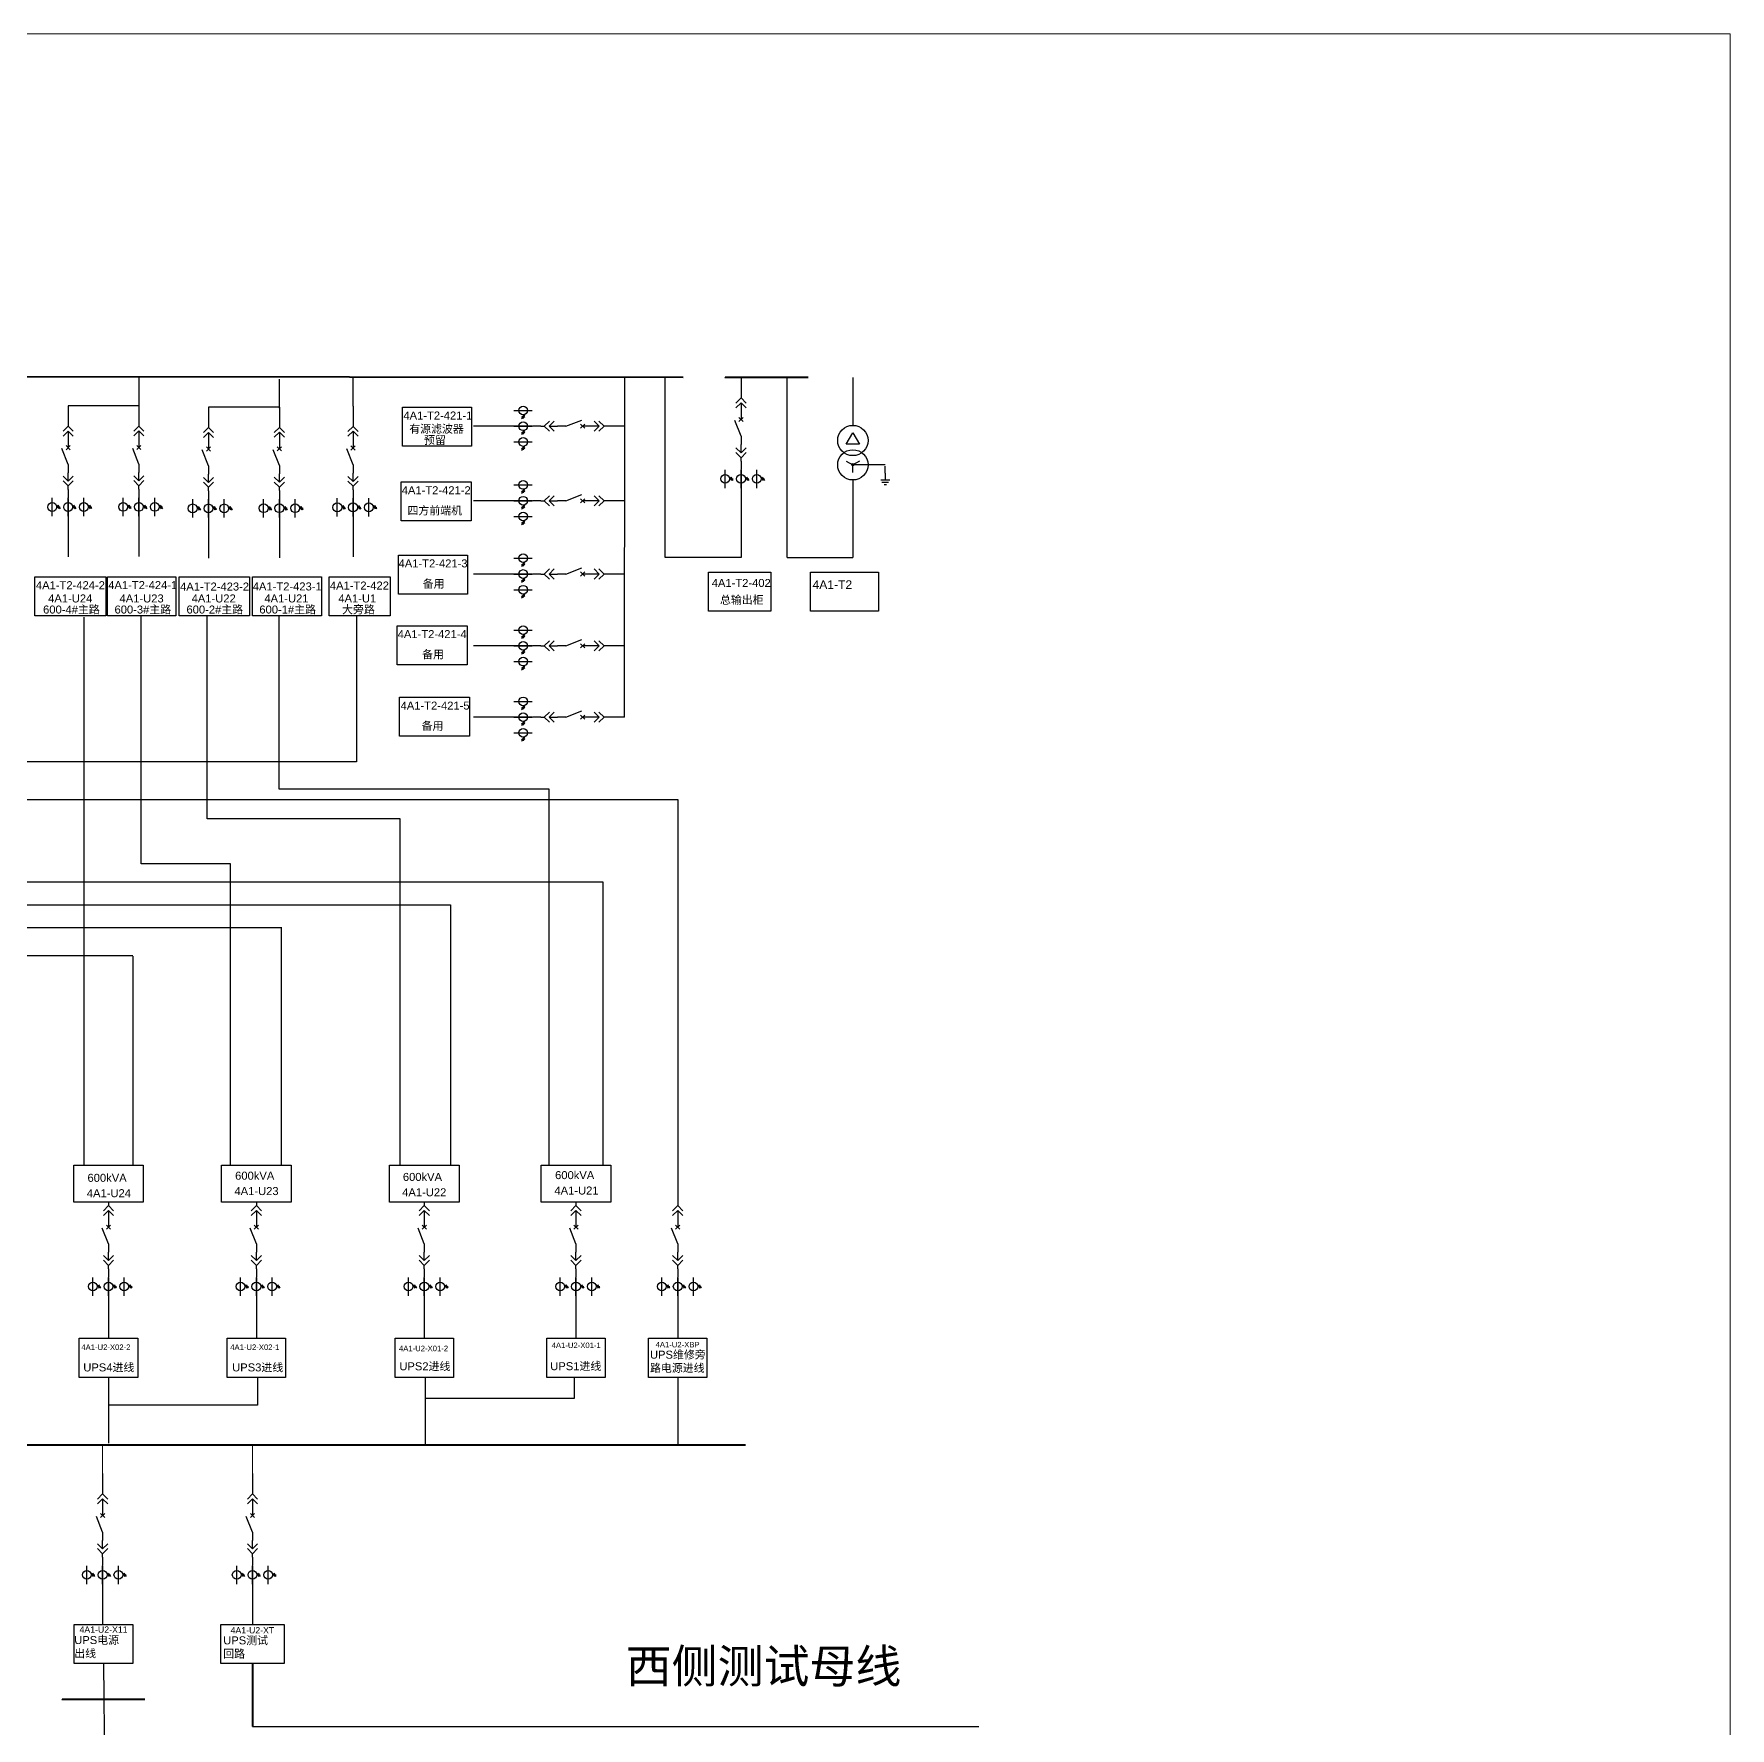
# Model space of a CAD drawing. Header units: millimetres. Extents: x 70 to 427, y 31 to 401.
# Drawn here: x 275.8 to 426.8, y 250.3 to 401.2 of the extents above; entities that cross this region are included whole.
import ezdxf
from ezdxf.enums import TextEntityAlignment as Align

# ---------------------------------------------------------------- set-up
doc = ezdxf.new("R2010")
doc.units = ezdxf.units.MM
doc.linetypes.add('CENTER', pattern=[2, 1.25, -0.25, 0.25, -0.25])
doc.linetypes.add('CONTINOUS', pattern=[0])
doc.styles.get("Standard").update_dxf_attribs({"font": 'arial.ttf'})

# ---------------------------------------------------------------- blocks, each defined once
blk = doc.blocks.new('DYDQAA05')
at = {"color": 0}
blk.add_lwpolyline([(0, 0), (0, -7)], dxfattribs=at)
blk = doc.blocks.new('DYDQAA03')
at = {"color": 0}
for points in [[(0, 0), (0, -1.5)], [(-2.12, -3.62), (0, -1.5)], [(-2.12, -5.62), (0, -3.5)], [(2.12, -3.62), (0, -1.5)], [(2.12, -5.62), (0, -3.5)], [(0, -3.5), (0, -7)]]:
    blk.add_lwpolyline(points, dxfattribs=at)
blk = doc.blocks.new('DYDQAA09')
at = {"color": 0}
blk.add_lwpolyline([(0, 0), (0, -3.5)], dxfattribs=at)
blk.add_lwpolyline([(0, 0), (0, -3.5)], dxfattribs=at)
blk.add_lwpolyline([(0, 0), (0, -3.5)], dxfattribs=at)
blk.add_lwpolyline([(0, 0), (0, -3.5)], dxfattribs=at)
blk.add_lwpolyline([(0, 0), (0, -3.5)], dxfattribs=at)
blk.add_lwpolyline([(0, 0), (0, -3.5)], dxfattribs=at)
blk.add_lwpolyline([(0, 0), (0, -3.5)], dxfattribs=at)
blk.add_lwpolyline([(0, 0), (0, -3.5)], dxfattribs=at)
blk.add_lwpolyline([(0, 0), (0, -3.5)], dxfattribs=at)
blk = doc.blocks.new('DYDQ0201')
at = {"color": 0}
for points in [[(0.86, -0.86), (-0.86, 0.86)], [(-0.86, -0.86), (0.86, 0.86)], [(0, -7), (-2.61, -0.37)]]:
    blk.add_lwpolyline(points, dxfattribs=at)
blk = doc.blocks.new('DYDQAA04')
at = {"color": 0}
for points in [[(0, -3.5), (0, 0)], [(-2.12, -1.38), (0, -3.5)], [(-2.12, -3.38), (0, -5.5)], [(2.12, -1.38), (0, -3.5)], [(2.12, -3.38), (0, -5.5)], [(0, -7), (0, -5.5)]]:
    blk.add_lwpolyline(points, dxfattribs=at)
blk = doc.blocks.new('A$C03DD39B5')
for p, q in [((417, 475), (283, 392)), ((417, 422), (283, 339)), ((350, 333), (350, 467))]:
    blk.add_line(p, q)
blk.add_lwpolyline([(700, 167), (0, 167)])
blk.add_circle((350, 167), 167)

msp = doc.modelspace()

# ---------------------------------------------------------------- linework, layer by layer
for p, q in [((285.14, 368, 2991.53), (285.14, 370.58, 4374.81)), ((297.65, 367.88, 2991.53), (297.65, 370.46, 4374.81)), ((304.19, 368.07, 2486.47), (304.19, 370.65, 3869.75)), ((328.36, 340.36), (328.4, 370.61, -15796.44)), ((331.98, 354.58, -15796.44), (331.98, 370.61, -15796.44)), ((342.85, 354.58, -17581.83), (342.85, 370.61, -15796.44)), ((348.71, 370.61, -12970.88), (348.71, 366.36, -17581.83)), ((285.12, 368.09, 2991.53), (278.81, 368.09, 2991.53)), ((297.63, 367.98, 2991.53), (291.32, 367.98, 2991.53)), ((318.48, 366.28, 2201.22), (314.92, 366.28, 2201.22)), ((320.12, 366.28, 2201.22), (318.48, 366.28, 2201.22)), ((348.12, 364.67, -17581.83), (348.71, 365.69, -17581.83)), ((348.12, 364.67, -17581.83), (348.71, 365.69, -17581.83)), ((348.71, 365.69, -17581.83), (349.29, 364.67, -17581.83)), ((349.29, 364.67, -17581.83), (348.12, 364.67, -17581.83)), ((348.12, 363.18, -17581.83), (348.71, 362.84, -17581.83)), ((348.7, 362.95, -17581.83), (348.61, 362.85, -17581.83)), ((348.74, 362.94, -17581.83), (348.61, 362.81, -17581.83)), ((348.66, 362.94, -17581.83), (348.61, 362.89, -17581.83)), ((348.76, 362.93, -17581.83), (348.62, 362.8, -17581.83)), ((348.78, 362.91, -17581.83), (348.64, 362.77, -17581.83)), ((348.79, 362.9, -17581.83), (348.65, 362.76, -17581.83)), ((348.81, 362.86, -17581.83), (348.69, 362.75, -17581.83)), ((349.29, 363.18, -17581.83), (348.71, 362.84, -17581.83)), ((348.81, 362.84, -17581.83), (348.71, 362.74, -17581.83)), ((348.71, 362.17, -17581.83), (348.71, 362.84, -17581.83)), ((351.59, 362.84, -17581.83), (348.71, 362.84, -17581.83)), ((338.75, 362.37, -15796.44), (338.75, 360.73, -15796.44)), ((348.71, 361.49, -17581.83), (348.71, 354.58, -17581.83)), ((351.19, 361.49, -17581.83), (352, 361.49, -17581.83)), ((351.29, 361.29, -17581.83), (351.9, 361.29, -17581.83)), ((351.49, 361.09, -17581.83), (351.7, 361.09, -17581.83)), ((278.81, 359.85, 5192.76), (278.81, 358.22, 5192.76)), ((285.12, 359.87, 5884.4), (285.12, 358.23, 5884.4)), ((291.32, 359.74, 5192.76), (291.32, 358.1, 5192.76)), ((297.63, 359.75, 5884.4), (297.63, 358.11, 5884.4)), ((304.19, 359.83, 4687.69), (304.19, 358.19, 4687.69)), ((318.48, 359.64, 2201.22), (314.92, 359.64, 2201.22)), ((320.12, 359.64, 2201.22), (318.48, 359.64, 2201.22)), ((338.75, 360.73, -15796.44), (338.75, 354.58, -15796.44)), ((278.81, 358.22, 5192.76), (278.81, 354.65, 5192.76)), ((285.12, 358.23, 5884.4), (285.12, 354.67, 5884.4)), ((291.32, 358.1, 5192.76), (291.32, 354.53, 5192.76)), ((297.63, 358.11, 5884.4), (297.63, 354.55, 5884.4)), ((304.19, 358.19, 4687.69), (304.19, 354.63, 4687.69)), ((338.75, 354.58, -15796.44), (331.98, 354.58, -15796.44)), ((342.85, 354.58, -17581.83), (348.71, 354.58, -17581.83)), ((318.48, 353.11, 2201.22), (314.92, 353.11, 2201.22)), ((320.12, 353.11, 2201.22), (318.48, 353.11, 2201.22)), ((318.48, 346.71, 2201.22), (314.92, 346.71, 2201.22)), ((320.12, 346.71, 2201.22), (318.48, 346.71, 2201.22)), ((318.48, 340.36, 2201.22), (314.92, 340.36, 2201.22)), ((320.12, 340.36, 2201.22), (318.48, 340.36, 2201.22)), ((282.41, 290.4, -1757.9), (282.41, 288.76, -1757.9)), ((295.58, 290.4, -1757.9), (295.58, 288.76, -1757.9)), ((310.54, 290.4, -1757.9), (310.54, 288.76, -1757.9)), ((324.05, 290.4, -1757.9), (324.05, 288.76, -1757.9)), ((333.11, 290.4, 10535.16), (333.11, 288.76, 10535.16)), ((282.41, 288.76, 443.32), (282.41, 285.01, -1884.2)), ((295.58, 288.76, 443.32), (295.58, 285.01, -1915.69)), ((310.54, 288.76, 443.32), (310.54, 285.01, -1884.2)), ((324.05, 288.76, 443.32), (324.05, 285.01, -1915.69)), ((333.11, 288.76, 12736.38), (333.11, 285.01, 10376.35)), ((282.41, 281.53, -1884.2), (282.41, 275.68, -1884.2)), ((295.67, 281.53, -1884.2), (295.67, 279.06, -1884.2)), ((310.63, 281.53, -1884.2), (310.63, 275.55, -1884.2)), ((323.89, 281.53, -1915.69), (323.89, 279.66, -1884.2)), ((333.11, 281.53, 10376.35), (333.11, 275.53, -2293.17)), ((323.89, 279.66, -1884.2), (310.63, 279.66, -1884.2)), ((295.67, 279.06, -1884.2), (282.41, 279.06, -1884.2)), ((281.89, 264.71, -1475.23), (281.89, 263.07, -1475.23)), ((295.23, 264.71, -1475.23), (295.23, 263.07, -1475.23)), ((281.89, 263.07, -1475.23), (281.89, 259.5, -1475.23)), ((295.23, 263.07, -1475.23), (295.23, 259.5, -1475.23)), ((281.97, 256.03, -1506.72), (282.1, 241.13, 7297.82))]:
    msp.add_line(p, q)
at = {"linetype": 'CENTER', "ltscale": 0.5}
msp.add_line((351.59, 362.1, -17581.83), (351.59, 362.84, -17581.83), dxfattribs=at)
at = {"color": 6}
for p, q in [((280.24, 300.45, -3959.12), (280.24, 349.26, 4374.81)), ((285.32, 327.28, 4374.81), (285.32, 349.42, 4374.81)), ((291.2, 331.29, 4374.81), (291.2, 349.32, 4374.81)), ((297.62, 333.93, 4374.81), (297.62, 349.37, 4374.81)), ((321.67, 333.93, 4374.81), (297.62, 333.93, 4374.81)), ((321.67, 300.45, -3959.12), (321.67, 333.93, 4374.81)), ((308.39, 331.29, 4374.81), (291.2, 331.29, 4374.81)), ((308.39, 300.45, -3959.12), (308.39, 331.29, 4374.81)), ((293.29, 327.28, 4374.81), (285.32, 327.28, 4374.81)), ((293.29, 300.45, -3959.12), (293.29, 327.28, 4374.81))]:
    msp.add_line(p, q, dxfattribs=at)
at = {"color": 5, "lineweight": 30}
for p, q in [((304.49, 349.38, 4374.81), (304.49, 336.39, 8333.94)), ((304.49, 336.39, 8333.94), (121.27, 336.38, 8333.94)), ((177.59, 333.01, 8333.94), (333.11, 333.01, 8333.94)), ((333.11, 333.02, 8333.94), (333.11, 297.15, 8333.94))]:
    msp.add_line(p, q, dxfattribs=at)
at = {"color": 3}
for p, q in [((220.68, 325.67, 4374.81), (326.43, 325.67, 4374.81)), ((326.43, 325.67, 4374.81), (326.43, 300.45, -3959.12)), ((227.1, 323.64, 4374.81), (312.87, 323.64, 4374.81)), ((312.87, 323.64, 4374.81), (312.87, 300.45, -3959.12)), ((208.34, 321.62, 4374.81), (297.8, 321.62, 4374.81)), ((297.8, 321.63, 4374.81), (297.8, 300.45, -3959.12)), ((214.52, 319.11, 4374.81), (284.58, 319.11, 4374.81)), ((284.58, 319.07, 4374.81), (284.58, 300.45, -3959.12))]:
    msp.add_line(p, q, dxfattribs=at)
at = {"color": 1, "lineweight": 40}
for p, q in [((264.45, 275.53, -2293.17), (339.14, 275.53, -2293.17)), ((295.23, 256.03, -1507.74), (295.23, 250.42, -3582.66))]:
    msp.add_line(p, q, dxfattribs=at)
at = {"color": 0, "lineweight": 20}
for p, q in [((281.89, 272.95, -3676.45), (281.89, 275.53, -2293.17)), ((295.23, 272.95, -3676.45), (295.23, 275.53, -2293.17))]:
    msp.add_line(p, q, dxfattribs=at)
at = {"color": 1, "lineweight": 30}
msp.add_line((295.23, 250.42, -3582.66), (359.92, 250.42, -3582.66), dxfattribs=at)
at = {"color": 1, "lineweight": 13, "ltscale": 0.001071}
msp.add_lwpolyline([(70.44, 401.24), (426.84, 401.24), (426.84, 30.87), (70.44, 30.87)], close=True, dxfattribs=at)
at = {"color": 1, "lineweight": 40, "ltscale": 100}
for points, elevation in [([(333.59, 370.61), (244.38, 370.72), (244.38, 370.72)], -15796.44), ([(344.72, 370.61), (337.35, 370.61), (337.35, 370.61)], -16770.75), ([(285.65, 252.82), (278.28, 252.82), (278.28, 252.82)], -12007.78)]:
    msp.add_lwpolyline(points, dxfattribs=dict(at, elevation=elevation))
for points in [[(308.6, 367.98), (314.73, 367.98), (314.73, 364.5), (308.6, 364.5)], [(308.47, 361.33), (314.7, 361.33), (314.7, 357.85), (308.47, 357.85)], [(308.23, 354.8), (314.4, 354.8), (314.4, 351.33), (308.23, 351.33)], [(308.11, 348.5), (314.36, 348.5), (314.36, 345.03), (308.11, 345.03)], [(308.32, 342.13), (314.56, 342.13), (314.56, 338.66), (308.32, 338.66)]]:
    msp.add_lwpolyline(points, close=True)
at = {"elevation": -17581.83}
msp.add_lwpolyline([(351.59, 362.1), (351.59, 361.49)], dxfattribs=at)
for points, elevation in [([(275.86, 352.86), (282.18, 352.86), (282.18, 349.38), (275.86, 349.38)], 4374.81), ([(282.32, 352.86), (288.42, 352.86), (288.42, 349.38), (282.32, 349.38)], 4374.81), ([(288.71, 352.86), (294.96, 352.86), (294.96, 349.38), (288.71, 349.38)], 4374.81), ([(295.23, 352.86), (301.38, 352.86), (301.38, 349.38), (295.23, 349.38)], 4374.81), ([(302.07, 352.86), (307.51, 352.86), (307.51, 349.38), (302.07, 349.38)], 4374.81), ([(335.85, 353.27), (341.4, 353.27), (341.4, 349.79), (335.85, 349.79)], 3556.92), ([(344.95, 353.27), (351, 353.27), (351, 349.79), (344.95, 349.79)], 3556.92), ([(279.31, 300.45), (285.51, 300.45), (285.51, 297.15), (279.31, 297.15)], -3959.12), ([(292.48, 300.45), (298.67, 300.45), (298.67, 297.15), (292.48, 297.15)], -3959.12), ([(307.45, 300.45), (313.64, 300.45), (313.64, 297.15), (307.45, 297.15)], -3959.12), ([(320.96, 300.45), (327.15, 300.45), (327.15, 297.15), (320.96, 297.15)], -3959.12), ([(279.81, 285.01), (285.02, 285.01), (285.02, 281.53), (279.81, 281.53)], -1884.2), ([(292.97, 285.01), (298.18, 285.01), (298.18, 281.53), (292.97, 281.53)], -1915.69), ([(307.94, 285.01), (313.15, 285.01), (313.15, 281.53), (307.94, 281.53)], -1884.2), ([(321.45, 285.01), (326.66, 285.01), (326.66, 281.53), (321.45, 281.53)], -1915.69), ([(330.5, 285.01), (335.71, 285.01), (335.71, 281.53), (330.5, 281.53)], 10376.35), ([(279.36, 259.5), (284.57, 259.5), (284.57, 256.03), (279.36, 256.03)], -1506.72)]:
    msp.add_lwpolyline(points, close=True, dxfattribs=dict(elevation=elevation))
at = {"color": 1, "elevation": -1507.74}
msp.add_lwpolyline([(292.41, 259.5), (298.05, 259.5), (298.05, 256.03), (292.41, 256.03)], close=True, dxfattribs=at)
at = {"linetype": 'CONTINOUS'}
for centre in [(348.71, 365.01, -17581.83), (348.71, 362.84, -17581.83)]:
    msp.add_circle(centre, 1.35, dxfattribs=at)
msp.add_circle((348.71, 362.84, -17581.83), 0.101)

# ---------------------------------------------------------------- block references
at = {"xscale": 0.2128962921302706, "yscale": 0.2128962921302706, "zscale": 0.2128962921302706}
for name, p in [('DYDQAA05', (338.75, 370.61, -17997.66)), ('DYDQAA03', (338.75, 369.12, -17997.66)), ('DYDQAA05', (278.81, 368.09, 2991.53)), ('DYDQAA05', (285.12, 368.09, 3683.17)), ('DYDQAA05', (291.32, 367.98, 2991.53)), ('DYDQAA05', (297.63, 367.98, 3683.17)), ('DYDQAA05', (304.19, 368.07, 2486.47)), ('DYDQAA09', (338.75, 367.63, -17997.66)), ('DYDQAA03', (278.81, 366.6, 2991.53)), ('DYDQAA03', (285.12, 366.62, 3683.17)), ('DYDQAA03', (291.32, 366.48, 2991.53)), ('DYDQAA03', (297.63, 366.5, 3683.17)), ('DYDQAA03', (304.19, 366.58, 2486.47)), ('DYDQ0201', (338.75, 366.88, -17997.66)), ('DYDQ0201', (278.81, 364.37, 2991.53)), ('DYDQAA09', (278.81, 365.11, 2991.53)), ('DYDQ0201', (285.12, 364.38, 3683.17)), ('DYDQAA09', (285.12, 365.13, 3683.17)), ('DYDQ0201', (291.32, 364.25, 2991.53)), ('DYDQAA09', (291.32, 364.99, 2991.53)), ('DYDQ0201', (297.63, 364.27, 3683.17)), ('DYDQAA09', (297.63, 365.01, 3683.17)), ('DYDQ0201', (304.19, 364.34, 2486.47)), ('DYDQAA09', (304.19, 365.09, 2486.47)), ('DYDQAA04', (338.75, 364.65, -17997.66)), ('DYDQAA09', (338.75, 365.39, -17997.66)), ('DYDQAA09', (278.81, 362.88, 2991.53)), ('DYDQAA09', (285.12, 362.89, 3683.17)), ('DYDQAA09', (291.32, 362.76, 2991.53)), ('DYDQAA09', (297.63, 362.77, 3683.17)), ('DYDQAA09', (304.19, 362.85, 2486.47)), ('DYDQAA09', (338.75, 363.16, -17997.66)), ('DYDQAA04', (278.81, 362.13, 2991.53)), ('DYDQAA04', (285.12, 362.15, 3683.17)), ('DYDQAA04', (291.32, 362.01, 2991.53)), ('DYDQAA04', (297.63, 362.03, 3683.17)), ('DYDQAA04', (304.19, 362.11, 2486.47)), ('DYDQAA09', (278.81, 360.64, 2991.53)), ('DYDQAA09', (285.12, 360.66, 3683.17)), ('DYDQAA09', (291.32, 360.52, 2991.53)), ('DYDQAA09', (297.63, 360.54, 3683.17)), ('DYDQAA09', (304.19, 360.62, 2486.47)), ('DYDQAA03', (282.41, 297.15, -3959.12)), ('DYDQAA03', (295.58, 297.15, -3959.12)), ('DYDQAA03', (310.54, 297.15, -3959.12)), ('DYDQAA03', (324.05, 297.15, -3959.12)), ('DYDQAA03', (333.11, 297.15, 8333.94)), ('DYDQ0201', (282.41, 294.91, -3959.12)), ('DYDQAA09', (282.41, 295.66, -3959.12)), ('DYDQ0201', (295.58, 294.91, -3959.12)), ('DYDQAA09', (295.58, 295.66, -3959.12)), ('DYDQ0201', (310.54, 294.91, -3959.12)), ('DYDQAA09', (310.54, 295.66, -3959.12)), ('DYDQ0201', (324.05, 294.91, -3959.12)), ('DYDQAA09', (324.05, 295.66, -3959.12)), ('DYDQ0201', (333.11, 294.91, 8333.94)), ('DYDQAA09', (333.11, 295.66, 8333.94)), ('DYDQAA09', (282.41, 293.42, -3959.12)), ('DYDQAA09', (295.58, 293.42, -3959.12)), ('DYDQAA09', (310.54, 293.42, -3959.12)), ('DYDQAA09', (324.05, 293.42, -3959.12)), ('DYDQAA09', (333.11, 293.42, 8333.94)), ('DYDQAA04', (282.41, 292.68, -3959.12)), ('DYDQAA04', (295.58, 292.68, -3959.12)), ('DYDQAA04', (310.54, 292.68, -3959.12)), ('DYDQAA04', (324.05, 292.68, -3959.12)), ('DYDQAA04', (333.11, 292.68, 8333.94)), ('DYDQAA09', (282.41, 291.19, -3959.12)), ('DYDQAA09', (295.58, 291.19, -3959.12)), ('DYDQAA09', (310.54, 291.19, -3959.12)), ('DYDQAA09', (324.05, 291.19, -3959.12)), ('DYDQAA09', (333.11, 291.19, 8333.94)), ('DYDQAA03', (281.89, 271.46, -3676.45)), ('DYDQAA03', (295.23, 271.46, -3676.45)), ('DYDQ0201', (281.89, 269.22, -3676.45)), ('DYDQAA09', (281.89, 269.97, -3676.45)), ('DYDQ0201', (295.23, 269.22, -3676.45)), ('DYDQAA09', (295.23, 269.97, -3676.45)), ('DYDQAA09', (281.89, 267.73, -3676.45)), ('DYDQAA09', (295.23, 267.73, -3676.45)), ('DYDQAA04', (281.89, 266.99, -3676.45)), ('DYDQAA04', (295.23, 266.99, -3676.45)), ('DYDQAA09', (281.89, 265.5, -3676.45)), ('DYDQAA09', (295.23, 265.5, -3676.45))]:
    msp.add_blockref(name, p, dxfattribs=at)
at = {"linetype": 'Continuous', "xscale": 0.00233888397733859, "yscale": 0.00233888397733859, "zscale": 0.00233888397733859}
for p, rotation in [((320.16, 368.07, 2201.22), 180), ((320.16, 366.67, 2201.22), 180), ((320.16, 365.27, 2201.22), 180), ((320.16, 361.44, 2201.22), 180), ((336.95, 362.41, -15796.44), 270), ((338.36, 362.41, -15796.44), 270), ((339.76, 362.41, -15796.44), 270), ((277.01, 359.9, 5192.76), 270), ((278.42, 359.9, 5192.76), 270), ((279.82, 359.9, 5192.76), 270), ((283.33, 359.91, 5884.4), 270), ((284.73, 359.91, 5884.4), 270), ((286.14, 359.91, 5884.4), 270), ((289.52, 359.78, 5192.76), 270), ((290.93, 359.78, 5192.76), 270), ((292.33, 359.78, 5192.76), 270), ((295.84, 359.79, 5884.4), 270), ((297.24, 359.79, 5884.4), 270), ((298.65, 359.79, 5884.4), 270), ((302.4, 359.87, 4687.69), 270), ((303.8, 359.87, 4687.69), 270), ((305.21, 359.87, 4687.69), 270), ((320.16, 360.03, 2201.22), 180), ((320.16, 358.63, 2201.22), 180), ((320.16, 354.91, 2201.22), 180), ((320.16, 353.5, 2201.22), 180), ((320.16, 352.1, 2201.22), 180), ((320.16, 348.5, 2201.22), 180), ((320.16, 347.1, 2201.22), 180), ((320.16, 345.7, 2201.22), 180), ((320.16, 342.15, 2201.22), 180), ((320.16, 340.75, 2201.22), 180), ((320.16, 339.35, 2201.22), 180), ((280.62, 290.44, -1757.9), 270), ((282.02, 290.44, -1757.9), 270), ((283.42, 290.44, -1757.9), 270), ((293.78, 290.44, -1757.9), 270), ((295.19, 290.44, -1757.9), 270), ((296.59, 290.44, -1757.9), 270), ((308.75, 290.44, -1757.9), 270), ((310.15, 290.44, -1757.9), 270), ((311.56, 290.44, -1757.9), 270), ((322.26, 290.44, -1757.9), 270), ((323.66, 290.44, -1757.9), 270), ((325.07, 290.44, -1757.9), 270), ((331.31, 290.44, 10535.16), 270), ((332.72, 290.44, 10535.16), 270), ((334.12, 290.44, 10535.16), 270), ((280.09, 264.75, -1475.23), 270), ((281.5, 264.75, -1475.23), 270), ((282.9, 264.75, -1475.23), 270), ((293.44, 264.75, -1475.23), 270), ((294.84, 264.75, -1475.23), 270), ((296.24, 264.75, -1475.23), 270)]:
    msp.add_blockref('A$C03DD39B5', p, dxfattribs=dict(at, rotation=rotation))
at = {"xscale": 0.2128962921302706, "yscale": 0.2128962921302706, "zscale": 0.2128962921302706, "rotation": 270}
for name, p in [('DYDQAA09', (320.91, 366.28)), ('DYDQAA04', (322.4, 366.28)), ('DYDQAA09', (323.15, 366.28)), ('DYDQ0201', (324.64, 366.28)), ('DYDQAA09', (325.38, 366.28)), ('DYDQAA03', (326.87, 366.28)), ('DYDQAA05', (328.36, 366.28)), ('DYDQAA09', (320.91, 359.64)), ('DYDQAA04', (322.4, 359.64)), ('DYDQAA09', (323.15, 359.64)), ('DYDQ0201', (324.64, 359.64)), ('DYDQAA09', (325.38, 359.64)), ('DYDQAA03', (326.87, 359.64)), ('DYDQAA05', (328.36, 359.64)), ('DYDQAA04', (322.4, 353.11)), ('DYDQ0201', (324.64, 353.11)), ('DYDQAA03', (326.87, 353.11)), ('DYDQAA09', (320.91, 353.11)), ('DYDQAA09', (323.15, 353.11)), ('DYDQAA09', (325.38, 353.11)), ('DYDQAA05', (328.36, 353.11)), ('DYDQAA09', (320.91, 346.71)), ('DYDQAA04', (322.4, 346.71)), ('DYDQAA09', (323.15, 346.71)), ('DYDQ0201', (324.64, 346.71)), ('DYDQAA09', (325.38, 346.71)), ('DYDQAA03', (326.87, 346.71)), ('DYDQAA05', (328.36, 346.71)), ('DYDQAA09', (320.91, 340.36)), ('DYDQAA04', (322.4, 340.36)), ('DYDQAA09', (323.15, 340.36)), ('DYDQ0201', (324.64, 340.36)), ('DYDQAA09', (325.38, 340.36)), ('DYDQAA03', (326.87, 340.36)), ('DYDQAA05', (328.36, 340.36))]:
    msp.add_blockref(name, p, dxfattribs=at)
at = {"color": 0, "xscale": 0.2128962921302706, "yscale": 0.2128962921302706, "zscale": 0.2128962921302706}
for p in [(281.89, 272.95, -3676.45), (295.23, 272.95, -3676.45)]:
    msp.add_blockref('DYDQAA05', p, dxfattribs=at)

# ---------------------------------------------------------------- texts
at = {"lineweight": 0}
for s, height, p in [('4A1-T2-421-1', 0.7128, (311.75, 366.88, -1383.28)), ('有源滤波器', 0.713, (311.63, 365.69, -1004.48)), ('预留', 0.713, (311.49, 364.69, -878.18)), ('4A1-T2-421-2', 0.7128, (311.6, 360.22, -1383.28)), ('四方前端机', 0.713, (311.47, 358.41, -1383.28)), ('4A1-T2-421-3', 0.7128, (311.32, 353.7, -1383.28)), ('4A1-T2-424-2', 0.7128, (279.02, 351.76, 2991.53)), ('4A1-T2-423-2', 0.7128, (291.86, 351.64, 2991.53)), ('4A1-T2-423-1', 0.7128, (298.33, 351.65, 3683.17)), ('4A1-T2-422', 0.713, (304.76, 351.73, 2486.47)), ('备用', 0.713, (311.37, 351.89, -1383.28)), ('4A1-T2-402', 0.713, (338.77, 351.96, -17997.66)), ('4A1-U24', 0.713, (279, 350.58, 8333.94)), ('4A1-U23', 0.713, (285.36, 350.58, 8333.94)), ('4A1-U22', 0.713, (291.78, 350.58, 8333.94)), ('4A1-U21', 0.713, (298.26, 350.58, 8333.94)), ('4A1-U1', 0.713, (304.57, 350.58, 8333.94)), ('总输出柜', 0.713, (338.82, 350.45, -17997.66)), ('600-4#主路', 0.713, (279.11, 349.59, 8333.94)), ('600-3#主路', 0.713, (285.47, 349.59, 8333.94)), ('600-2#主路', 0.713, (291.88, 349.59, 8333.94)), ('600-1#主路', 0.713, (298.37, 349.59, 8333.94)), ('大旁路', 0.713, (304.67, 349.59, 8333.94)), ('4A1-T2-421-4', 0.7128, (311.24, 347.4, -1383.28)), ('备用', 0.713, (311.32, 345.59, -1383.28)), ('4A1-T2-421-5', 0.7128, (311.5, 341.03, -1383.28)), ('备用', 0.713, (311.27, 339.22, -1383.28)), ('4A1-U2-X02-2', 0.4901, (282.18, 283.97, 691.64)), ('4A1-U2-X02-1', 0.4901, (295.44, 283.97, 660.15)), ('4A1-U2-X01-2', 0.4901, (310.47, 283.86, 691.64)), ('4A1-U2-X01-1', 0.4901, (324.07, 284.14, 1320.3)), ('4A1-U2-XBP', 0.49, (333.1, 284.2, 659.13)), ('UPS4进线', 0.713, (282.44, 282.06)), ('UPS3进线', 0.713, (295.7, 282.06, -31.49)), ('UPS2进线', 0.713, (310.59, 282.16, 817.94)), ('UPS1进线', 0.713, (324.03, 282.17, 786.45))]:
    msp.add_text(s, height=height, dxfattribs=at).set_placement(p, align=Align.CENTER)
at = {"color": 7, "lineweight": 0}
msp.add_text('4A1-T2-424-1', height=0.7128, dxfattribs=at).set_placement((285.46, 351.77, 3683.17), align=Align.CENTER)
at = {"lineweight": 0, "ltscale": 100}
for s, p in [('600kVA', (280.54, 299.31, -4368.1)), ('600kVA', (293.69, 299.5, -3959.12)), ('600kVA', (308.63, 299.39, -3959.12)), ('600kVA', (322.19, 299.55, -3959.12)), ('4A1-U24', (280.48, 297.94, -4777.07)), ('4A1-U23', (293.63, 298.13, -4368.1)), ('4A1-U22', (308.57, 298.02, -4368.1)), ('4A1-U21', (322.13, 298.18, -4368.1))]:
    msp.add_text(s, height=0.713, dxfattribs=at).set_placement(p, align=Align.MIDDLE_LEFT)
for s, insert, char_height, width, attachment_point in [('4A1-T2', (345.12, 352.55, -12042.15), 0.77, 1.1343, 1), ('UPS{\\fSimSun|b0|i0|c134|p34;维修旁\\P路电源进线}', (330.64, 283.91, 2042.41), 0.7128, 5.2091, 1), ('UPS{\\fSimSun|b0|i0|c134|p2;电源\\P出线}', (279.36, 258.48, -2796.21), 0.7128, 5.2091, 1), ('4A1-U2-X11', (281.97, 259.05, 1386.14), 0.557, 5.2091, 5)]:
    msp.add_mtext(s, dxfattribs=dict(insert=insert, char_height=char_height, width=width, attachment_point=attachment_point))
at = {"color": 1}
for s, insert, char_height, width, attachment_point in [('UPS{\\fSimSun|b0|i0|c134|p2;测试\\P回路}', (292.63, 258.45, -1507.74), 0.7128, 5.2091, 1), ('4A1-U2-XT', (295.23, 258.99, 1385.12), 0.557, 5.2091, 5), ('西侧测试母线', (328.48, 257.3, 40510.89), 3, 27.5001, 1)]:
    msp.add_mtext(s, dxfattribs=dict(at, insert=insert, char_height=char_height, width=width, attachment_point=attachment_point))

doc.saveas('drawing.dxf')
